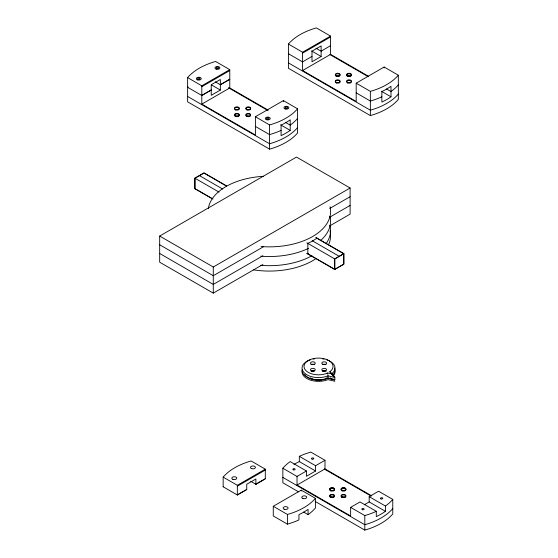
<?xml version="1.0" encoding="UTF-8"?>
<svg xmlns="http://www.w3.org/2000/svg" width="558" height="558" viewBox="0 0 558 558"><rect width="100%" height="100%" fill="white"/><g stroke="black" fill="none" stroke-linecap="round" stroke-linejoin="round"><path stroke-width="0.84" d="M201.808 85.806L229.77 69.659L229.77 87.962L201.808 104.109L201.808 85.806L187.627 77.618L187.627 101.835L269.584 149.153A61.234 35.349 0 0 0 297.547 133.006L297.547 108.789L283.373 100.6L255.404 116.748L255.404 135.05L201.808 104.109M201.808 86.692L229.77 70.545M201.808 95.397L211.224 89.964M220.354 84.69L229.77 79.257M211.224 90.047L201.808 95.481L187.627 87.292A61.234 35.349 0 0 1 187.997 86.867M229.77 79.334L220.354 84.767L215.186 81.782M220.354 90.047L211.224 95.32L211.224 84.767L220.354 79.494L220.354 90.047L211.489 84.928M302.582 52.229L330.552 36.082L330.552 54.391L302.582 70.531L302.582 52.229L288.409 44.047L288.409 68.264L370.359 115.583A61.234 35.349 0 0 0 398.328 99.436L398.328 75.218L384.148 67.03L356.185 83.177L356.185 101.479L302.582 70.531M302.582 53.122L330.552 36.974M311.999 56.393L302.582 61.91L288.409 53.721A61.234 35.349 0 0 1 288.772 53.296M330.552 45.679L321.136 51.197L315.961 48.211M321.136 56.47L311.999 61.743L311.999 51.197L321.136 45.923L321.136 56.47L311.531 50.924M212.166 198.711L194.875 188.73L194.875 178.176L204.012 172.903L226.562 185.926M262.895 264.485L213.275 293.131L159.672 262.19L159.672 236.062L296.5 157.07L350.103 188.011L350.103 214.132L329.799 225.857M159.672 236.062L213.275 267.01L350.103 188.011M263.641 246.636L213.275 275.715L159.672 244.774M329.799 208.441L350.103 196.723M262.895 255.773L213.275 284.427L159.672 253.478M329.799 217.146L350.103 205.428M343.84 253.632L334.702 258.905L334.702 269.458L343.84 264.185L343.84 253.632L316.023 237.575M306.886 242.849L334.772 258.947L343.77 253.757L343.77 264.143L334.772 269.333L306.956 253.276M255.885 484.267L255.885 478.994L246.748 484.267L246.748 489.547L237.331 494.981L223.158 486.792L223.158 477.118L237.331 485.3L265.294 469.159L265.294 478.834L255.885 484.267L250.709 481.282M237.331 486.192L265.294 470.045M237.331 494.897L246.748 489.464M255.885 484.191L265.294 478.75M306.447 470.994L290.188 461.605A61.234 35.349 0 0 0 282.85 468.246L297.03 476.427L306.447 470.994L306.447 476.267L315.577 470.994L315.577 465.721L299.325 456.332L299.325 461.605L315.577 470.994M315.577 465.721L324.993 460.28L324.993 468.908L297.03 485.055L297.03 476.427M308.072 514.636L308.072 509.363A61.234 35.349 0 0 1 298.935 514.636L298.935 519.91A61.234 35.349 0 0 1 287.44 524.15L273.267 515.962L273.267 506.287L301.229 490.14L315.409 498.329L315.409 508.003A61.234 35.349 0 0 1 308.072 514.636L303.636 512.077M297.03 485.055L350.626 515.997L350.626 507.375L360.043 501.935L376.301 511.323L376.301 516.596A61.234 35.349 0 0 0 385.432 511.323L385.432 506.05A61.234 35.349 0 0 0 392.769 499.41L378.596 491.228L369.18 496.662L369.18 501.935L385.432 511.323M364.262 504.781L369.18 501.935M304.801 374.53A14.501 8.37 0 0 0 326.855 378.687A14.138 8.161 0 0 0 327.699 378.324L334.842 379.635L334.842 377.487L332.024 373.525A16.482 9.514 0 0 0 326.779 359.833M310.339 359.812A16.482 9.514 0 0 0 304.619 373.169A16.482 9.514 0 0 0 327.992 375.855L334.842 377.487L331.208 373.776L327.699 372.939A14.138 8.161 0 0 1 326.911 373.274M302.066 369.808A16.482 9.514 0 0 0 310.611 378.561A16.482 9.514 0 0 0 327.992 378.01L334.842 379.635M330.552 36.082L316.372 27.9A61.234 35.349 0 0 0 288.409 44.047M330.552 54.391L368.294 76.181M329.904 54.551L368.252 76.69M386.555 88.966L390.991 91.526A61.234 35.349 0 0 0 398.328 84.893M381.386 91.254L390.991 96.799L390.991 86.253A61.234 35.349 0 0 1 381.853 91.526L381.853 102.079A61.234 35.349 0 0 0 390.991 96.799M356.185 83.177L370.359 91.359A61.234 35.349 0 0 0 398.328 75.218M356.185 92.851L370.359 101.04A61.234 35.349 0 0 0 381.853 96.799M288.409 62.88L370.359 110.198A61.234 35.349 0 0 0 398.328 94.051M229.77 69.659L215.597 61.471A61.234 35.349 0 0 0 187.627 77.618M229.77 87.962L268.272 110.191M228.375 87.69L267.47 110.261M285.78 122.544L290.209 125.104A61.234 35.349 0 0 0 297.547 118.463M280.604 124.832L290.209 130.377L290.209 119.824A61.234 35.349 0 0 1 281.079 125.104L281.079 135.65A61.234 35.349 0 0 0 290.209 130.377M255.404 116.748L269.584 124.936A61.234 35.349 0 0 0 297.547 108.789M255.404 126.429L269.584 134.611A61.234 35.349 0 0 0 281.079 130.377M187.627 96.457L269.584 143.769A61.234 35.349 0 0 0 297.547 127.622M226.492 186.044L203.942 173.029L194.944 178.218L194.944 188.604L212.989 199.025M315.954 237.694L343.77 253.757M199.443 175.624L222.747 189.078M312.208 240.728L339.271 256.352M194.875 178.176L219.001 192.105M306.886 253.395L334.702 269.458M324.993 460.28L310.82 452.099A61.234 35.349 0 0 0 299.325 456.332M324.993 468.908L371.802 495.929M324.351 469.069L370.965 495.985M369.18 496.662L385.432 506.05M350.626 507.375L364.806 515.557A61.234 35.349 0 0 0 376.301 511.323M282.85 477.404L364.806 524.715A61.234 35.349 0 0 0 392.769 508.575M265.294 469.159L251.121 460.971A61.234 35.349 0 0 0 223.158 477.118M298.642 491.898L282.85 482.782L282.85 468.246M315.179 501.454L364.806 530.1A61.234 35.349 0 0 0 392.769 513.953L392.769 499.41M273.267 506.287L287.44 514.469A61.234 35.349 0 0 0 315.409 498.329M326.855 373.309A14.501 8.37 0 0 1 304.333 368.147A14.501 8.37 0 0 1 321.464 358.257A14.501 8.37 0 0 1 330.406 371.258A14.138 8.161 0 0 1 329.764 371.747L332.024 373.525L332.024 374.474M329.764 371.747L331.208 373.776M333.433 379.273L334.842 381.254L327.992 379.621A16.482 9.514 0 0 1 309.167 379.663A16.482 9.514 0 0 1 302.562 369.487M330.245 377.801L331.208 379.154M327.713 373.058L327.755 373.428M327.874 374.606L327.916 375.011M327.985 375.778L327.992 378.01M384.148 67.03L384.148 67.916M370.359 91.359L370.359 115.583M364.806 515.557L364.806 530.1M334.772 258.947L334.772 269.333M301.229 490.14L301.229 491.026M287.44 514.469L287.44 524.15M283.373 100.6L283.373 101.493M269.584 124.936L269.584 149.153M237.331 485.3L237.331 494.981M213.275 267.01L213.275 293.131M342.068 490.74A2.392 1.381 0 0 1 344.928 490.74M341.81 497.436A2.392 1.381 0 0 1 345.06 497.366M330.692 490.74A2.392 1.381 0 0 1 333.558 490.74M330.559 497.366A2.392 1.381 0 0 1 333.419 497.248M293.947 464.437A61.234 35.349 0 0 1 299.325 461.605M223.158 486.792A61.234 35.349 0 0 1 223.521 486.367M247.285 109.64A2.392 1.381 0 0 1 249.266 109.64M246.845 116.357A2.392 1.381 0 0 1 249.705 116.357M235.908 109.64A2.392 1.381 0 0 1 237.896 109.64M235.469 116.357A2.392 1.381 0 0 1 238.336 116.357M347.76 76.16A2.392 1.381 0 0 1 350.347 76.16M347.488 82.849A2.392 1.381 0 0 1 350.619 82.849M336.39 76.16A2.392 1.381 0 0 1 338.971 76.16M336.251 82.786A2.392 1.381 0 0 1 339.243 82.849M330.022 225.544A61.234 35.349 0 0 1 326.012 243.748M312.02 255.697A61.234 35.349 0 0 1 260.628 265.329M330.022 216.385A61.234 35.349 0 0 1 320.78 240.365M308.483 248.373A61.234 35.349 0 0 1 260.802 256.185M308.469 253.653A61.234 35.349 0 0 1 307.842 253.953L307.842 243.4A61.234 35.349 0 0 0 316.979 238.126M330.022 206.711A61.234 35.349 0 0 1 261.046 246.531M208.35 208.483A61.234 35.349 0 0 1 263.369 176.321M330.022 230.928A61.234 35.349 0 0 1 328.529 244.809M315.319 259.079A61.234 35.349 0 0 1 253.618 269.884M322.412 364.688A2.392 1.381 0 0 1 326.025 364.688M322.308 371.328A2.392 1.381 0 0 1 326.13 371.328M323.696 371.356A1.486 0.858 0 0 1 324.735 371.356M311.036 364.688A2.392 1.381 0 0 1 314.649 364.688M311.036 371.251A2.392 1.381 0 0 1 314.412 371.112M312.327 371.356A1.486 0.858 0 0 1 313.366 371.356M313.143 359.073A16.482 9.514 0 0 1 314.656 358.822M322.545 358.843A16.482 9.514 0 0 1 324.038 359.101M334.584 368.071A16.482 9.514 0 0 1 332.784 374.997M326.653 377.899A10.581 6.11 0 0 1 326.012 378.303M321.743 379.81A10.581 6.11 0 0 1 315.319 379.81M312.536 379.022A10.581 6.11 0 0 1 310.408 377.899M334.514 369.515A16.482 9.514 0 0 1 333.238 376.127M342.305 490.9A2.392 1.381 0 0 0 345.883 489.708A2.392 1.381 0 0 0 342.305 488.508A2.392 1.381 0 0 0 342.305 490.9M342.305 497.464A2.392 1.381 0 0 0 345.883 496.271A2.392 1.381 0 0 0 342.305 495.079A2.392 1.381 0 0 0 342.305 497.464M330.929 490.9A2.392 1.381 0 0 0 334.514 489.708A2.392 1.381 0 0 0 330.929 488.508A2.392 1.381 0 0 0 330.929 490.9M330.782 497.415A2.392 1.381 0 0 0 334.507 496.369A2.392 1.381 0 0 0 331.082 495.03A2.392 1.381 0 0 0 330.782 497.415M342.305 490.363A2.392 1.381 0 0 0 345.883 489.171A2.392 1.381 0 0 0 342.305 487.978A2.392 1.381 0 0 0 342.305 490.363A2.392 1.381 0 0 0 345.883 489.15A2.392 1.381 0 0 0 342.305 487.957A2.392 1.381 0 0 0 342.305 490.349M342.305 496.934A2.392 1.381 0 0 0 345.883 495.734A2.392 1.381 0 0 0 342.305 494.541A2.392 1.381 0 0 0 342.305 496.934M330.929 490.363A2.392 1.381 0 0 0 334.514 489.171A2.392 1.381 0 0 0 330.929 487.978A2.392 1.381 0 0 0 330.929 490.363A2.392 1.381 0 0 0 334.514 489.15A2.392 1.381 0 0 0 330.929 487.957A2.392 1.381 0 0 0 330.929 490.349M330.929 496.913A2.392 1.381 0 0 0 334.514 495.72A2.392 1.381 0 0 0 330.929 494.521A2.392 1.381 0 0 0 330.929 496.913M381.044 498.936A1.151 0.663 0 0 0 382.774 498.357A1.151 0.663 0 0 0 381.044 497.785A1.151 0.663 0 0 0 381.044 498.936M362.4 509.698A1.151 0.663 0 0 0 364.13 509.119A1.151 0.663 0 0 0 362.4 508.547A1.151 0.663 0 0 0 362.4 509.698M293.424 469.871A1.151 0.663 0 0 0 295.154 469.299A1.151 0.663 0 0 0 293.424 468.72A1.151 0.663 0 0 0 293.424 469.871M312.068 459.108A1.151 0.663 0 0 0 313.798 458.53A1.151 0.663 0 0 0 312.068 457.958A1.151 0.663 0 0 0 312.068 459.108M302.875 498.454A2.469 1.43 0 0 0 306.726 497.373A2.469 1.43 0 0 0 303.182 495.985A2.469 1.43 0 0 0 302.875 498.454M284.231 509.217A2.469 1.43 0 0 0 288.081 508.136A2.469 1.43 0 0 0 284.538 506.755A2.469 1.43 0 0 0 284.231 509.217M232.916 479.357A2.469 1.43 0 0 0 236.766 478.276A2.469 1.43 0 0 0 233.223 476.888A2.469 1.43 0 0 0 232.916 479.357M251.707 468.643A2.469 1.43 0 0 0 255.418 467.409A2.469 1.43 0 0 0 251.707 466.174A2.469 1.43 0 0 0 251.707 468.643M247.082 109.954A2.392 1.381 0 0 0 250.661 108.754A2.392 1.381 0 0 0 247.082 107.561A2.392 1.381 0 0 0 247.082 109.954M247.082 116.517A2.392 1.381 0 0 0 250.661 115.325A2.392 1.381 0 0 0 247.082 114.125A2.392 1.381 0 0 0 247.082 116.517M235.706 109.954A2.392 1.381 0 0 0 239.291 108.754A2.392 1.381 0 0 0 235.706 107.561A2.392 1.381 0 0 0 235.706 109.954M235.706 116.517A2.392 1.381 0 0 0 239.291 115.325A2.392 1.381 0 0 0 235.706 114.125A2.392 1.381 0 0 0 235.706 116.517M247.082 109.396A2.392 1.381 0 0 0 250.661 108.203A2.392 1.381 0 0 0 247.082 107.01A2.392 1.381 0 0 0 247.082 109.396M247.082 115.987A2.392 1.381 0 0 0 250.661 114.788A2.392 1.381 0 0 0 247.082 113.595A2.392 1.381 0 0 0 247.082 115.987M235.706 109.417A2.392 1.381 0 0 0 239.291 108.224A2.392 1.381 0 0 0 235.706 107.031A2.392 1.381 0 0 0 235.706 109.417M235.706 115.966A2.392 1.381 0 0 0 239.291 114.774A2.392 1.381 0 0 0 235.706 113.574A2.392 1.381 0 0 0 235.706 115.966M197.539 79.906A2.469 1.43 0 0 0 201.25 78.671A2.469 1.43 0 0 0 197.539 77.436A2.469 1.43 0 0 0 197.539 79.906M216.183 69.143A2.469 1.43 0 0 0 219.894 67.909A2.469 1.43 0 0 0 216.183 66.674A2.469 1.43 0 0 0 216.183 69.143M285.166 108.97A2.469 1.43 0 0 0 288.87 107.736A2.469 1.43 0 0 0 285.166 106.501A2.469 1.43 0 0 0 285.166 108.97M266.522 119.733A2.469 1.43 0 0 0 270.225 118.498A2.469 1.43 0 0 0 266.522 117.264A2.469 1.43 0 0 0 266.522 119.733M216.846 68.488A1.151 0.663 0 0 0 218.576 67.909A1.151 0.663 0 0 0 216.846 67.33A1.151 0.663 0 0 0 216.846 68.488M198.202 79.25A1.151 0.663 0 0 0 199.931 78.671A1.151 0.663 0 0 0 198.202 78.092A1.151 0.663 0 0 0 198.202 79.25M267.108 119.049A1.151 0.663 0 0 0 268.907 118.547A1.151 0.663 0 0 0 267.254 117.898A1.151 0.663 0 0 0 267.108 119.049M285.752 108.287A1.151 0.663 0 0 0 287.551 107.785A1.151 0.663 0 0 0 285.898 107.136A1.151 0.663 0 0 0 285.752 108.287M347.711 76.327A2.392 1.381 0 0 0 351.435 75.281A2.392 1.381 0 0 0 348.011 73.942A2.392 1.381 0 0 0 347.711 76.327M347.857 82.947A2.392 1.381 0 0 0 351.442 81.747A2.392 1.381 0 0 0 347.857 80.554A2.392 1.381 0 0 0 347.857 82.947M336.488 76.376A2.392 1.381 0 0 0 340.073 75.184A2.392 1.381 0 0 0 336.488 73.991A2.392 1.381 0 0 0 336.488 76.376M336.341 82.891A2.392 1.381 0 0 0 340.066 81.852A2.392 1.381 0 0 0 336.634 80.512A2.392 1.381 0 0 0 336.341 82.891M347.857 75.846A2.392 1.381 0 0 0 351.442 74.653A2.392 1.381 0 0 0 347.857 73.454A2.392 1.381 0 0 0 347.857 75.846M347.857 82.396A2.392 1.381 0 0 0 351.442 81.196A2.392 1.381 0 0 0 347.857 80.003A2.392 1.381 0 0 0 347.857 82.396M336.488 75.825A2.392 1.381 0 0 0 340.073 74.633A2.392 1.381 0 0 0 336.488 73.44A2.392 1.381 0 0 0 336.488 75.825M336.488 82.396A2.392 1.381 0 0 0 340.073 81.196A2.392 1.381 0 0 0 336.488 80.003A2.392 1.381 0 0 0 336.488 82.396M323.019 364.367A2.392 1.381 0 0 0 326.604 363.167A2.392 1.381 0 0 0 323.019 361.975A2.392 1.381 0 0 0 323.019 364.367M323.019 370.93A2.392 1.381 0 0 0 326.604 369.738A2.392 1.381 0 0 0 323.019 368.538A2.392 1.381 0 0 0 323.019 370.93M311.65 364.367A2.392 1.381 0 0 0 315.235 363.167A2.392 1.381 0 0 0 311.65 361.975A2.392 1.381 0 0 0 311.65 364.367M311.65 370.93A2.392 1.381 0 0 0 315.235 369.738A2.392 1.381 0 0 0 311.65 368.538A2.392 1.381 0 0 0 311.65 370.93"/></g></svg>
